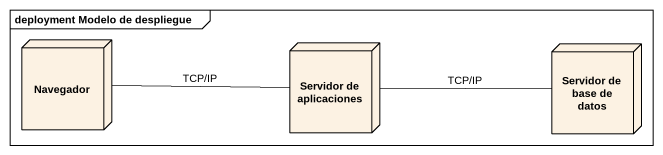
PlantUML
@startuml
mainframe deployment Modelo de despliegue
node Navegador
node "Servidor de aplicaciones" as Servidor_de_aplicaciones
node "Servidor de base de datos" as Servidor_de_base_de_datos
Navegador -right- Servidor_de_aplicaciones : TCP/IP
Servidor_de_aplicaciones -right- Servidor_de_base_de_datos : TCP/IP
@enduml
